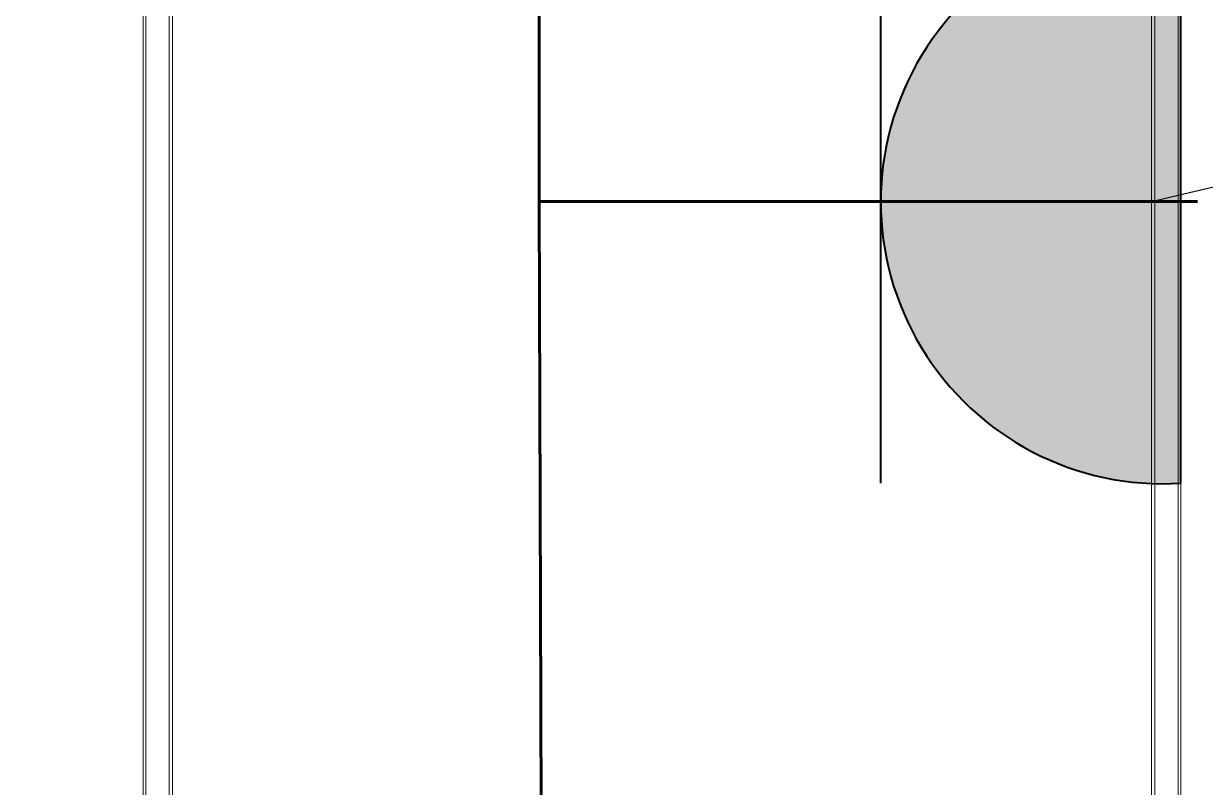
# Model space of a CAD drawing. Header units: millimetres. Extents: x -32 to 417638015, y -35 to 175284279.
# Drawn here: x 416318847 to 416319530, y 175270795 to 175271237 of the extents above; entities that cross this region are included whole.
import ezdxf
from ezdxf.enums import TextEntityAlignment as Align

# ---------------------------------------------------------------- set-up
doc = ezdxf.new("R2010")
doc.units = ezdxf.units.MM
for name, color, linetype, lineweight in [('.', 7, 'Continuous', 40), ('_ЭМ_гофра', 5, 'Continuous', 60), ('_ЭМ_ТХ_пищеблок', 7, 'Continuous', 30), ('Атрибут', 7, 'Continuous', 5), ('ДОНМ_ТХ_(Нейтральное_мебель)', 7, 'Continuous', 0), ('ШТРИХОВКА', 252, 'Continuous', 15), ('ЭМ', 5, 'Continuous', 40), ('ЭО', 94, 'Continuous', 30)]:
    doc.layers.add(name, color=color, linetype=linetype, lineweight=lineweight)
doc.layers.add('PDF __ЭМ_Надписи', color=7, linetype='Continuous')
doc.layers.add('ЭОМ_Лотки рабочие', color=5, linetype='Continuous')
doc.styles.add('ISOCPEUR', font='isocpeur.ttf', dxfattribs={"width": 0.85, "height": 274.9999999999997})

# ---------------------------------------------------------------- blocks, each defined once
blk = doc.blocks.new('_ЭМ_ТХ_Пищеблок')
at = {"layer": 'ДОНМ_ТХ_(Нейтральное_мебель)', "color": 8}
blk.add_lwpolyline([(61261.11086210376, 42014.64903735147), (61261.11086210376, 40814.64903735147), (60661.11086210376, 40814.64903735147), (60661.11086210376, 42014.64903735147)], close=True, dxfattribs=at)
for points in [[(61259.61086210376, 42013.14903735147), (61259.61086210376, 40816.14903735147), (60662.61086210376, 40816.14903735147), (60662.61086210376, 42013.14903735147), (61261.11086210376, 42013.14903735147)], [(60676.11086210376, 40829.64903735147), (60676.11086210376, 41999.64903735147)], [(61246.11086210376, 41999.64903735147), (61246.11086210376, 40829.64903735147)], [(60678.11086210376, 40869.64903735147), (60678.11086210376, 41960.74904345498)], [(61244.11086210376, 40869.64903735147), (61244.11086210376, 41960.74904345498)]]:
    blk.add_lwpolyline(points, dxfattribs=at)
at = {"layer": 'Атрибут', "color": 8, "style": 'ISOCPEUR', "width": 0.85}
blk.add_attdef('№_ПОЗИЦИИ', text='', height=150, rotation=90, dxfattribs=at).set_placement((58331.67525722168, 39155.16258932042), align=Align.MIDDLE_CENTER)
blk = doc.blocks.new('ТХ пищеблок....')
at = {"layer": 'ДОНМ_ТХ_(Нейтральное_мебель)', "color": 8}
blk.add_lwpolyline([(8595.81921334687, 26682.50637894543), (8595.81921334687, 25482.50637894543), (7995.819213346869, 25482.50637894543), (7995.819213346869, 26682.50637894543)], close=True, dxfattribs=at)
for points in [[(8594.31921334687, 26681.00637894543), (8594.31921334687, 25484.00637894543), (7997.319213346869, 25484.00637894543), (7997.319213346869, 26681.00637894543), (8595.81921334687, 26681.00637894543)], [(8010.819213346869, 25497.50637894543), (8010.819213346869, 26667.50637894543)], [(8580.81921334687, 26667.50637894543), (8580.81921334687, 25497.50637894543)], [(8012.819213346869, 25537.50637894543), (8012.819213346869, 26628.60638504894)], [(8578.81921334687, 25537.50637894543), (8578.81921334687, 26628.60638504894)]]:
    blk.add_lwpolyline(points, dxfattribs=at)
blk = doc.blocks.new('1 этаж')
at = {"layer": 'ЭОМ_Лотки рабочие'}
blk.add_blockref('ТХ пищеблок....', (46722.0575752336, 13366.04446869802), dxfattribs=at)
blk = doc.blocks.new('Розетка IP54')
at = {"layer": '.'}
h = blk.add_hatch(color=5, dxfattribs=at)
h.dxf.hatch_style = 1
h.paths.add_polyline_path([(551667.0757685276, -101006.4904762172), (551667.0757685277, -101180.0264936571), (551829.8079254188, -101180.0264936572, 0.4331552738982196)])
h.paths.add_polyline_path([(551667.0757685276, -101006.4904762172, 0.4331552738983379), (551504.3436116363, -101180.0264936571), (551667.0757685277, -101180.0264936571)])
at = {"layer": 'ЭМ', "color": 5}
for p, q in [((551667.0757685257, -101006.4904762172), (551667.0757685276, -100854.0732687484)), ((551504.343611646, -101006.4904762159), (551829.8079254286, -101006.4904762159)), ((551504.3436116365, -101180.0264936571), (551829.8079254188, -101180.0264936572))]:
    blk.add_line(p, q, dxfattribs=at)
blk.add_arc((551667.0757685276, -101169.5589419752), 163.0684657580474, 356.3195877734439, 183.6804122265561, dxfattribs=at)

msp = doc.modelspace()

# ---------------------------------------------------------------- linework, layer by layer
at = {"layer": '_ЭМ_гофра', "linetype": 'ByBlock'}
for points in [[(416316872.5267094, 175271969.1524763), (416319144.904877, 175271969.1524763), (416319144.904877, 175271133.7114049), (416319525.6755881, 175271133.7114049)], [(416319144.904877, 175271133.7114049), (416319150.6755881, 175269381.1509768)]]:
    msp.add_lwpolyline(points, dxfattribs=at)
at = {"layer": 'PDF __ЭМ_Надписи', "lineweight": 25}
msp.add_lwpolyline([(416319498.977879, 175271133.7114049), (416322145.2342747, 175271770.5198527), (416325404.8812339, 175271770.5198527)], dxfattribs=at)

# ---------------------------------------------------------------- block references
at = {"layer": '_ЭМ_ТХ_пищеблок', "lineweight": 50}
msp.add_blockref('_ЭМ_ТХ_Пищеблок', (416258254.8670169, 175229544.5649611), dxfattribs=at)
at = {"layer": 'ШТРИХОВКА'}
msp.add_blockref('1 этаж', (416264198.1010904, 175231510.6631508), dxfattribs=at)
at = {"layer": 'ЭО', "rotation": 90}
msp.add_blockref('Розетка IP54', (416218335.9513853, 174719466.6356364), dxfattribs=at)

doc.saveas('drawing.dxf')
